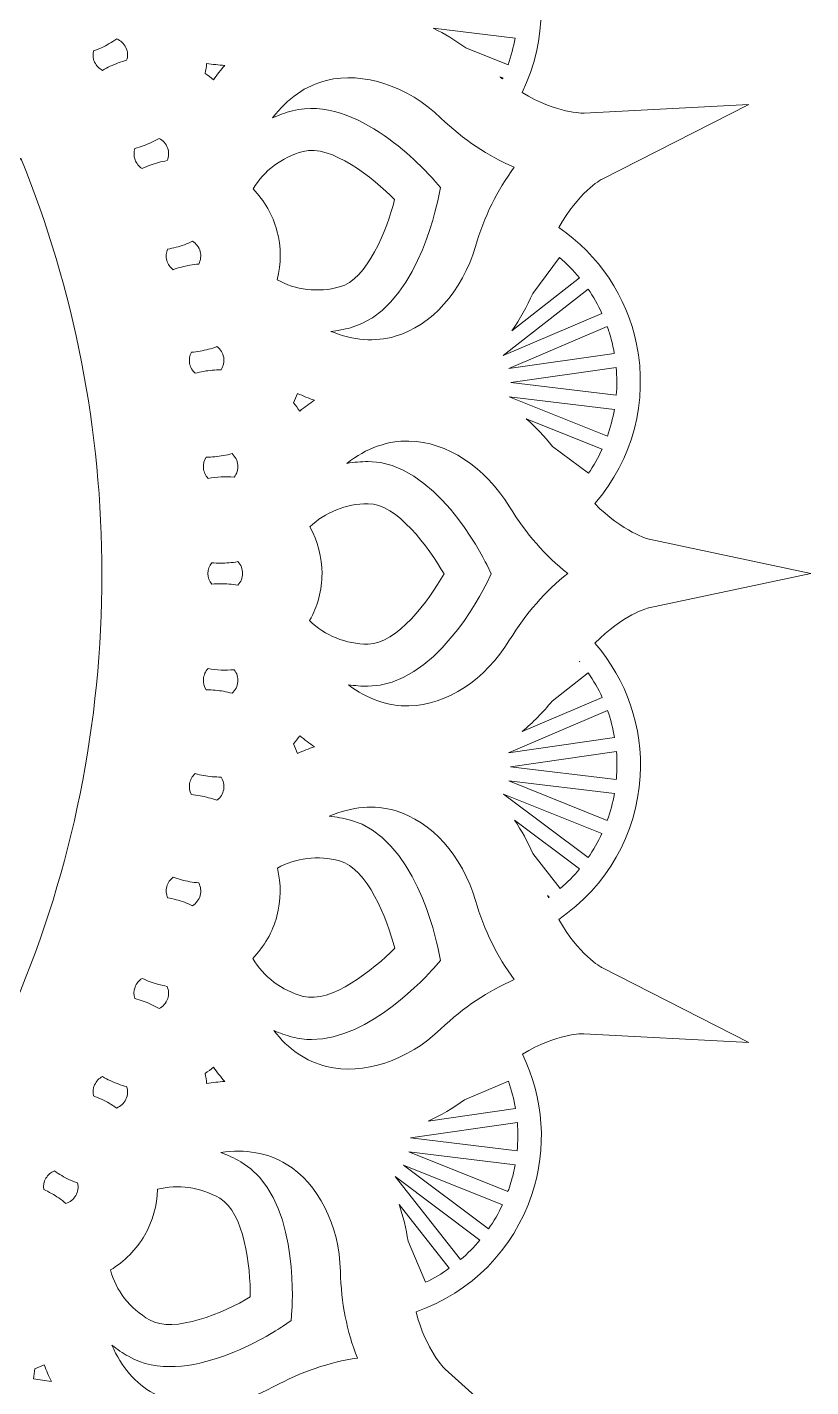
# Model space of a CAD drawing. Header units: millimetres. Extents: x 146 to 1170, y -927 to -143.
# Drawn here: x 437.3 to 517.6, y -818.7 to -679.2 of the extents above; entities that cross this region are included whole.
import ezdxf

# ---------------------------------------------------------------- set-up
doc = ezdxf.new("R2010")
doc.units = ezdxf.units.MM
doc.header["$MEASUREMENT"] = 0
doc.layers.add('Layer 5', color=7, linetype='Continuous')

msp = doc.modelspace()

# ---------------------------------------------------------------- linework, layer by layer
at = {"layer": 'Layer 5', "lineweight": 0}
for points, knots in [([(491.79, -770.75), (496.75, -767.38), (499.79, -762.04), (500.14, -756.07), (500.44, -751.05), (498.79, -746.22), (495.51, -742.43), (498.32, -739.51), (500.93, -738.82), (501.03, -738.79), (501.03, -738.79), (517.64, -735.27), (517.64, -735.27), (517.64, -735.27), (501.07, -731.76), (501.07, -731.76), (501.04, -731.76), (498.34, -731.05), (495.49, -728.1), (499.41, -723.56), (500.97, -717.61), (499.77, -711.75), (498.76, -706.84), (495.93, -702.6), (491.79, -699.79), (493.76, -696.23), (496.15, -694.87), (496.17, -694.86), (496.17, -694.86), (511.3, -687.16), (511.3, -687.16), (511.3, -687.16), (494.39, -688.06), (494.39, -688.06), (494.28, -688.07), (491.53, -688.09), (488.03, -685.95), (490.65, -680.55), (490.62, -674.39), (487.94, -669.03), (485.69, -664.56), (481.87, -661.2), (477.15, -659.55), (478.13, -655.57), (480.09, -653.7), (480.11, -653.68), (480.11, -653.68), (492.73, -642.33), (492.73, -642.33), (492.73, -642.33), (476.63, -647.58), (476.63, -647.58), (476.6, -647.59), (473.9, -648.33), (469.92, -647.17), (471.06, -641.26), (469.44, -635.32), (465.45, -630.83), (462.14, -627.1), (457.58, -624.84), (452.61, -624.47), (452.55, -620.47), (453.88, -618.15), (453.93, -618.06), (453.93, -618.06), (463.19, -603.83), (463.19, -603.83), (463.19, -603.83), (448.99, -613.07), (448.99, -613.07), (448.97, -613.09), (446.55, -614.5), (442.39, -614.42), (441.98, -608.48), (438.8, -603.02), (433.85, -599.76), (429.68, -597.01), (424.69, -596.01), (419.79, -596.93), (418.68, -593.04), (419.43, -590.46), (419.44, -590.44), (419.44, -590.44), (424.7, -574.29), (424.7, -574.29), (424.7, -574.29), (413.37, -586.89), (413.37, -586.89), (413.35, -586.91), (411.38, -588.91), (407.34, -589.9), (405.41, -584.26), (400.91, -579.79), (395.28, -577.92), (390.54, -576.34), (385.47, -576.67), (380.98, -578.83), (378.95, -575.39), (378.96, -572.7), (378.96, -572.68), (378.96, -572.68), (379.86, -555.72), (379.86, -555.72), (379.86, -555.72), (372.19, -570.82), (372.19, -570.82), (372.17, -570.85), (370.78, -573.3), (367.14, -575.29), (363.82, -570.32), (358.31, -567.16), (352.37, -566.81), (347.38, -566.51), (342.57, -568.14), (338.78, -571.39), (335.96, -568.61), (335.28, -566.02), (335.27, -566), (335.27, -566), (331.75, -549.39), (331.75, -549.39), (331.75, -549.39), (328.25, -565.96), (328.25, -565.96), (328.24, -565.99), (327.53, -568.71), (324.54, -571.57), (320.04, -567.62), (313.89, -565.98), (308.05, -567.18), (303.15, -568.19), (298.91, -571.01), (296.1, -575.14), (292.69, -573.2), (291.39, -570.94), (291.34, -570.86), (291.34, -570.86), (283.64, -555.72), (283.64, -555.72), (283.64, -555.72), (284.55, -572.64), (284.55, -572.64), (284.55, -572.67), (284.56, -575.46), (282.43, -579), (277.05, -576.33), (270.68, -576.33), (265.33, -579.01), (260.85, -581.26), (257.49, -585.09), (255.84, -589.82), (252.05, -588.82), (250.23, -586.99), (250.16, -586.92), (250.16, -586.92), (238.81, -574.29), (238.81, -574.29), (238.81, -574.29), (244.06, -590.4), (244.06, -590.4), (244.07, -590.43), (244.81, -593.11), (243.67, -597.07), (237.78, -595.87), (231.61, -597.51), (227.14, -601.49), (223.38, -604.83), (221.12, -609.42), (220.76, -614.42), (220.74, -614.42), (220.73, -614.42), (220.71, -614.42), (216.81, -614.42), (214.56, -613.1), (214.55, -613.09), (214.55, -613.09), (200.32, -603.83), (200.32, -603.83), (200.32, -603.83), (209.55, -618.03), (209.55, -618.03), (209.57, -618.05), (210.97, -620.45), (210.9, -624.54), (204.89, -624.9), (199.36, -628.09), (196.06, -633.1), (193.29, -637.3), (192.3, -642.31), (193.26, -647.27), (189.5, -648.28), (187.02, -647.62), (186.92, -647.59), (186.92, -647.59), (170.77, -642.33), (170.77, -642.33), (170.77, -642.33), (183.37, -653.65), (183.37, -653.65), (183.39, -653.67), (185.35, -655.61), (186.35, -659.56), (180.64, -661.46), (176.11, -665.97), (174.22, -671.67), (172.63, -676.46), (172.97, -681.59), (175.2, -686.12), (171.78, -688.11), (169.17, -688.07), (169.15, -688.06), (169.15, -688.06), (152.21, -687.16), (152.21, -687.16), (152.21, -687.16), (167.31, -694.84), (167.31, -694.84), (167.33, -694.85), (169.71, -696.21), (171.69, -699.74), (166.66, -703.06), (163.46, -708.58), (163.11, -714.58), (162.81, -719.63), (164.48, -724.5), (167.81, -728.3), (165.07, -731.06), (162.58, -731.73), (162.48, -731.76), (162.48, -731.76), (145.87, -735.27), (145.87, -735.27), (145.87, -735.27), (162.44, -738.78), (162.44, -738.78), (162.47, -738.79), (165.11, -739.48), (167.92, -742.35), (163.93, -746.86), (162.27, -753.02), (163.48, -758.9), (164.5, -763.87), (167.39, -768.15), (171.61, -770.96), (169.65, -774.42), (167.36, -775.68), (167.34, -775.69), (167.34, -775.69), (152.21, -783.38), (152.21, -783.38), (152.21, -783.38), (169.12, -782.48), (169.12, -782.48), (169.14, -782.49), (171.86, -782.46), (175.31, -784.5), (172.63, -789.88), (172.63, -796.26), (175.31, -801.61), (177.59, -806.16), (181.49, -809.55), (186.3, -811.17), (185.3, -814.99), (183.42, -816.85), (183.4, -816.86), (183.4, -816.86), (170.78, -828.21), (170.78, -828.21), (170.78, -828.21), (186.88, -822.97), (186.88, -822.97), (186.91, -822.96), (189.5, -822.24), (193.36, -823.31), (192.17, -829.19), (193.82, -835.34), (197.79, -839.81), (201.18, -843.62), (205.84, -845.89), (210.92, -846.2), (210.98, -850.2), (209.63, -852.39), (209.57, -852.48), (209.57, -852.48), (200.32, -866.71), (200.32, -866.71), (200.32, -866.71), (214.52, -857.47), (214.52, -857.47), (214.54, -857.46), (216.82, -856.12), (220.73, -856.12), (220.77, -856.12), (220.81, -856.13), (220.85, -856.13), (221.23, -862.1), (224.42, -867.6), (229.4, -870.89), (233.65, -873.69), (238.73, -874.67), (243.72, -873.66), (244.79, -877.5), (244.08, -880.09), (244.07, -880.11), (244.07, -880.11), (238.81, -896.25), (238.81, -896.25), (238.81, -896.25), (250.14, -883.65), (250.14, -883.65), (250.16, -883.63), (252.04, -881.72), (255.9, -880.71), (257.82, -886.37), (262.32, -890.85), (267.97, -892.73), (272.8, -894.33), (277.97, -893.97), (282.52, -891.7), (284.56, -895.14), (284.55, -897.85), (284.55, -897.87), (284.55, -897.87), (283.65, -914.82), (283.65, -914.82), (283.65, -914.82), (291.32, -899.72), (291.32, -899.72), (291.33, -899.7), (292.67, -897.36), (296.13, -895.39), (299.45, -900.33), (304.95, -903.49), (310.88, -903.84), (315.95, -904.14), (320.85, -902.45), (324.66, -899.09), (327.54, -901.9), (328.23, -904.53), (328.24, -904.54), (328.24, -904.54), (331.76, -921.15), (331.76, -921.15), (331.76, -921.15), (335.26, -904.58), (335.26, -904.58), (335.27, -904.56), (335.95, -901.95), (338.8, -899.14), (343.28, -903.04), (349.4, -904.66), (355.2, -903.47), (360.18, -902.44), (364.47, -899.55), (367.28, -895.32), (370.85, -897.29), (372.16, -899.67), (372.17, -899.69), (372.17, -899.69), (379.87, -914.82), (379.87, -914.82), (379.87, -914.82), (378.96, -897.91), (378.96, -897.91), (378.96, -897.88), (378.95, -895.17), (380.98, -891.72), (386.39, -894.35), (392.55, -894.32), (397.91, -891.64), (402.45, -889.36), (405.83, -885.47), (407.46, -880.67), (411.38, -881.65), (413.27, -883.55), (413.35, -883.62), (413.35, -883.62), (424.7, -896.25), (424.7, -896.25), (424.7, -896.25), (419.45, -880.15), (419.45, -880.15), (419.44, -880.12), (418.72, -877.49), (419.8, -873.62), (425.7, -874.75), (431.63, -873.13), (436.11, -869.15), (439.9, -865.79), (442.16, -861.17), (442.49, -856.12), (446.54, -856.06), (448.87, -857.4), (448.96, -857.45), (448.96, -857.45), (463.19, -866.71), (463.19, -866.71), (463.19, -866.71), (453.96, -852.51), (453.96, -852.51), (453.94, -852.49), (452.56, -850.13), (452.61, -846.09), (458.59, -845.65), (463.9, -842.54), (467.19, -837.55), (469.97, -833.33), (470.96, -828.28), (469.98, -823.33), (473.95, -822.16), (476.49, -822.92), (476.59, -822.95), (476.59, -822.95), (492.74, -828.21), (492.74, -828.21), (492.74, -828.21), (480.14, -816.89), (480.14, -816.89), (480.12, -816.87), (478.16, -814.92), (477.16, -811), (482.82, -809.02), (487.14, -804.65), (489.03, -798.98), (490.61, -794.21), (490.28, -789.11), (488.07, -784.57), (491.61, -782.42), (494.33, -782.47), (494.35, -782.48), (494.35, -782.48), (511.3, -783.38), (511.3, -783.38), (511.3, -783.38), (496.21, -775.7), (496.21, -775.7), (496.18, -775.69), (493.77, -774.31), (491.79, -770.75)], [0, 0, 0, 0, 1, 1, 1, 2, 2, 2, 3, 3, 3, 4, 4, 4, 5, 5, 5, 6, 6, 6, 7, 7, 7, 8, 8, 8, 9, 9, 9, 10, 10, 10, 11, 11, 11, 12, 12, 12, 13, 13, 13, 14, 14, 14, 15, 15, 15, 16, 16, 16, 17, 17, 17, 18, 18, 18, 19, 19, 19, 20, 20, 20, 21, 21, 21, 22, 22, 22, 23, 23, 23, 24, 24, 24, 25, 25, 25, 26, 26, 26, 27, 27, 27, 28, 28, 28, 29, 29, 29, 30, 30, 30, 31, 31, 31, 32, 32, 32, 33, 33, 33, 34, 34, 34, 35, 35, 35, 36, 36, 36, 37, 37, 37, 38, 38, 38, 39, 39, 39, 40, 40, 40, 41, 41, 41, 42, 42, 42, 43, 43, 43, 44, 44, 44, 45, 45, 45, 46, 46, 46, 47, 47, 47, 48, 48, 48, 49, 49, 49, 50, 50, 50, 51, 51, 51, 52, 52, 52, 53, 53, 53, 54, 54, 54, 55, 55, 55, 56, 56, 56, 57, 57, 57, 58, 58, 58, 59, 59, 59, 60, 60, 60, 61, 61, 61, 62, 62, 62, 63, 63, 63, 64, 64, 64, 65, 65, 65, 66, 66, 66, 67, 67, 67, 68, 68, 68, 69, 69, 69, 70, 70, 70, 71, 71, 71, 72, 72, 72, 73, 73, 73, 74, 74, 74, 75, 75, 75, 76, 76, 76, 77, 77, 77, 78, 78, 78, 79, 79, 79, 80, 80, 80, 81, 81, 81, 82, 82, 82, 83, 83, 83, 84, 84, 84, 85, 85, 85, 86, 86, 86, 87, 87, 87, 88, 88, 88, 89, 89, 89, 90, 90, 90, 91, 91, 91, 92, 92, 92, 93, 93, 93, 94, 94, 94, 95, 95, 95, 96, 96, 96, 97, 97, 97, 98, 98, 98, 99, 99, 99, 100, 100, 100, 101, 101, 101, 102, 102, 102, 103, 103, 103, 104, 104, 104, 105, 105, 105, 106, 106, 106, 107, 107, 107, 108, 108, 108, 109, 109, 109, 110, 110, 110, 111, 111, 111, 112, 112, 112, 113, 113, 113, 114, 114, 114, 115, 115, 115, 116, 116, 116, 117, 117, 117, 118, 118, 118, 119, 119, 119, 120, 120, 120, 121, 121, 121, 122, 122, 122, 123, 123, 123, 124, 124, 124, 125, 125, 125, 126, 126, 126, 127, 127, 127, 128, 128, 128, 129, 129, 129, 130, 130, 130, 131, 131, 131, 132, 132, 132, 133, 133, 133, 134, 134, 134, 135, 135, 135, 136, 136, 136, 137, 137, 137, 138, 138, 138, 139, 139, 139, 140, 140, 140, 141, 141, 141, 142, 142, 142, 143, 143, 143, 144, 144, 144, 145, 145, 145, 146, 146, 146, 146]), ([(446.47, -680.44), (446.89, -680.61), (447.23, -680.93), (447.42, -681.34), (447.61, -681.74), (447.63, -682.21), (447.49, -682.64), (447.19, -682.72), (446.9, -682.81), (446.62, -682.91), (446.07, -683.11), (445.53, -683.37), (445.02, -683.67), (444.66, -683.49), (444.38, -683.2), (444.21, -682.83), (444.04, -682.47), (444, -682.07), (444.09, -681.68), (444.65, -681.48), (445.19, -681.23), (445.7, -680.93), (445.96, -680.79), (446.22, -680.62), (446.47, -680.44)], [0, 0, 0, 0, 1, 1, 1, 2, 2, 2, 3, 3, 3, 4, 4, 4, 5, 5, 5, 6, 6, 6, 7, 7, 7, 8, 8, 8, 8]), ([(487.31, -680.36), (487.15, -681.29), (486.92, -682.21), (486.6, -683.1), (486.6, -683.1), (482.27, -681.36), (482.27, -681.36), (481.21, -680.59), (480.09, -679.92), (478.93, -679.35), (478.93, -679.35), (487.31, -680.36), (487.31, -680.36)], [0, 0, 0, 0, 1, 1, 1, 2, 2, 2, 3, 3, 3, 4, 4, 4, 4]), ([(455.54, -683.99), (455.61, -683.65), (455.66, -683.3), (455.69, -682.95), (456.31, -683.05), (456.93, -683.13), (457.54, -683.17), (457.14, -683.63), (456.76, -684.12), (456.39, -684.63), (456.12, -684.4), (455.84, -684.19), (455.54, -683.99)], [0, 0, 0, 0, 1, 1, 1, 2, 2, 2, 3, 3, 3, 4, 4, 4, 4]), ([(483.25, -701.74), (481.9, -706.33), (478.75, -709.86), (475.03, -710.95), (472.94, -711.55), (470.73, -711.38), (468.44, -710.44), (469.11, -710.37), (469.78, -710.24), (470.44, -710.07), (477, -708.31), (479.22, -697.89), (479.45, -696.71), (479.45, -696.71), (479.66, -695.68), (479.66, -695.68), (479.66, -695.68), (478.96, -694.88), (478.96, -694.88), (478.17, -693.97), (471.05, -686.06), (464.48, -687.82), (463.79, -688), (463.11, -688.24), (462.46, -688.54), (463.99, -686.52), (465.85, -685.23), (467.99, -684.7), (471.76, -683.78), (476.25, -685.26), (479.72, -688.56), (482.02, -690.77), (484.55, -692.46), (487.23, -693.61), (485.48, -695.95), (484.14, -698.68), (483.25, -701.74)], [0, 0, 0, 0, 1, 1, 1, 2, 2, 2, 3, 3, 3, 4, 4, 4, 5, 5, 5, 6, 6, 6, 7, 7, 7, 8, 8, 8, 9, 9, 9, 10, 10, 10, 11, 11, 11, 12, 12, 12, 12]), ([(486.07, -684.45), (486.05, -684.48), (486.04, -684.51), (486.03, -684.54), (485.94, -684.47), (485.85, -684.4), (485.77, -684.33), (485.77, -684.33), (486.07, -684.45), (486.07, -684.45)], [0, 0, 0, 0, 1, 1, 1, 2, 2, 2, 3, 3, 3, 3]), ([(450.81, -690.65), (451.22, -690.85), (451.52, -691.19), (451.68, -691.62), (451.84, -692.05), (451.82, -692.51), (451.64, -692.93), (451.34, -692.98), (451.04, -693.04), (450.75, -693.12), (450.18, -693.27), (449.62, -693.48), (449.08, -693.74), (448.75, -693.53), (448.49, -693.21), (448.35, -692.83), (448.22, -692.46), (448.21, -692.05), (448.33, -691.68), (448.9, -691.53), (449.47, -691.32), (450, -691.07), (450.28, -690.95), (450.55, -690.8), (450.81, -690.65)], [0, 0, 0, 0, 1, 1, 1, 2, 2, 2, 3, 3, 3, 4, 4, 4, 5, 5, 5, 6, 6, 6, 7, 7, 7, 8, 8, 8, 8]), ([(465.6, -691.99), (468.42, -691.23), (472.77, -694.69), (474.97, -696.93), (474.19, -699.97), (472.15, -705.14), (469.33, -705.89), (467.12, -706.48), (464.8, -706.21), (462.93, -705.14), (463.35, -703.5), (463.34, -701.77), (462.9, -700.13), (462.46, -698.52), (461.62, -697.03), (460.45, -695.83), (461.54, -693.97), (463.41, -692.58), (465.6, -691.99)], [0, 0, 0, 0, 1, 1, 1, 2, 2, 2, 3, 3, 3, 4, 4, 4, 5, 5, 5, 6, 6, 6, 6]), ([(436.06, -779.39), (434.89, -782.15), (433.58, -784.94), (432.14, -787.69), (431.08, -776.81), (427.52, -768.47), (421.55, -762.9), (416.8, -758.47), (411.55, -756.79), (408.18, -756.15), (409.05, -755.96), (409.9, -755.74), (410.73, -755.47), (415.44, -753.96), (421.89, -750.39), (425.88, -741.95), (428.94, -735.46), (429.28, -731.5), (430.18, -720.89), (430.37, -718.64), (430.58, -716.09), (430.86, -713.1), (431.85, -702.41), (435.26, -695.2), (436.63, -692.67), (442.15, -706.22), (444.95, -720.58), (444.95, -735.34), (444.95, -750.62), (441.96, -765.44), (436.06, -779.39)], [0, 0, 0, 0, 1, 1, 1, 2, 2, 2, 3, 3, 3, 4, 4, 4, 5, 5, 5, 6, 6, 6, 7, 7, 7, 8, 8, 8, 9, 9, 9, 10, 10, 10, 10]), ([(454.88, -703.54), (454.57, -703.56), (454.27, -703.6), (453.97, -703.65), (453.39, -703.75), (452.82, -703.91), (452.26, -704.12), (451.94, -703.88), (451.71, -703.54), (451.61, -703.16), (451.5, -702.77), (451.53, -702.36), (451.69, -702), (452.27, -701.9), (452.85, -701.75), (453.41, -701.55), (453.41, -701.55), (453.41, -701.55), (453.41, -701.55), (453.69, -701.44), (453.97, -701.33), (454.24, -701.2), (454.63, -701.44), (454.91, -701.81), (455.03, -702.24), (455.15, -702.68), (455.09, -703.14), (454.88, -703.54)], [0, 0, 0, 0, 1, 1, 1, 2, 2, 2, 3, 3, 3, 4, 4, 4, 5, 5, 5, 6, 6, 6, 7, 7, 7, 8, 8, 8, 9, 9, 9, 9]), ([(493.92, -704.94), (493.92, -704.94), (486.99, -710.38), (486.99, -710.38), (487.82, -709.18), (488.54, -707.9), (489.13, -706.54), (489.13, -706.54), (491.88, -702.88), (491.88, -702.88), (492.61, -703.5), (493.3, -704.2), (493.92, -704.94)], [0, 0, 0, 0, 1, 1, 1, 2, 2, 2, 3, 3, 3, 4, 4, 4, 4]), ([(486.1, -712.92), (486.1, -712.92), (494.8, -706.1), (494.8, -706.1), (495.34, -706.88), (495.81, -707.72), (496.22, -708.6), (496.22, -708.6), (486.1, -712.92), (486.1, -712.92)], [0, 0, 0, 0, 1, 1, 1, 2, 2, 2, 3, 3, 3, 3]), ([(486.67, -714.26), (486.67, -714.26), (496.77, -709.95), (496.77, -709.95), (496.92, -710.39), (497.06, -710.82), (497.18, -711.25), (497.26, -711.57), (497.34, -711.9), (497.41, -712.23), (497.44, -712.39), (497.47, -712.55), (497.49, -712.71), (497.49, -712.71), (486.67, -714.26), (486.67, -714.26)], [0, 0, 0, 0, 1, 1, 1, 2, 2, 2, 3, 3, 3, 4, 4, 4, 5, 5, 5, 5]), ([(457.17, -714.39), (456.86, -714.38), (456.56, -714.4), (456.26, -714.42), (455.68, -714.48), (455.09, -714.58), (454.52, -714.74), (454.22, -714.48), (454.02, -714.12), (453.95, -713.73), (453.88, -713.33), (453.94, -712.93), (454.13, -712.58), (454.72, -712.54), (455.31, -712.43), (455.88, -712.28), (456.17, -712.2), (456.46, -712.11), (456.75, -712), (457.11, -712.27), (457.36, -712.67), (457.44, -713.11), (457.52, -713.55), (457.42, -714.01), (457.17, -714.39)], [0, 0, 0, 0, 1, 1, 1, 2, 2, 2, 3, 3, 3, 4, 4, 4, 5, 5, 5, 6, 6, 6, 7, 7, 7, 8, 8, 8, 8]), ([(486.88, -715.7), (486.88, -715.7), (497.68, -714.15), (497.68, -714.15), (497.77, -715.1), (497.77, -716.06), (497.69, -717), (497.69, -717), (486.88, -715.7), (486.88, -715.7)], [0, 0, 0, 0, 1, 1, 1, 2, 2, 2, 3, 3, 3, 3]), ([(465.25, -718.62), (465.04, -718.33), (464.82, -718.05), (464.59, -717.78), (464.75, -717.47), (464.89, -717.14), (465.01, -716.81), (465.58, -717.07), (466.16, -717.3), (466.74, -717.5), (466.23, -717.85), (465.73, -718.22), (465.25, -718.62)], [0, 0, 0, 0, 1, 1, 1, 2, 2, 2, 3, 3, 3, 4, 4, 4, 4]), ([(486.71, -717.14), (486.71, -717.14), (497.5, -718.44), (497.5, -718.44), (497.34, -719.37), (497.1, -720.29), (496.78, -721.18), (496.78, -721.18), (486.71, -717.14), (486.71, -717.14)], [0, 0, 0, 0, 1, 1, 1, 2, 2, 2, 3, 3, 3, 3]), ([(491.16, -722.24), (490.34, -721.21), (489.43, -720.26), (488.45, -719.4), (488.45, -719.4), (496.23, -722.53), (496.23, -722.53), (495.84, -723.38), (495.37, -724.21), (494.84, -724.99), (494.84, -724.99), (491.16, -722.24), (491.16, -722.24)], [0, 0, 0, 0, 1, 1, 1, 2, 2, 2, 3, 3, 3, 4, 4, 4, 4]), ([(492.71, -735.27), (490.42, -737.08), (488.42, -739.37), (486.76, -742.09), (484.27, -746.18), (480.32, -748.77), (476.44, -748.86), (474.28, -748.91), (472.19, -748.18), (470.22, -746.68), (470.89, -746.78), (471.57, -746.84), (472.25, -746.84), (479.04, -746.84), (483.88, -737.35), (484.41, -736.27), (484.41, -736.27), (484.88, -735.32), (484.88, -735.32), (484.88, -735.32), (484.41, -734.37), (484.41, -734.37), (483.88, -733.29), (479.05, -723.8), (472.25, -723.8), (471.52, -723.8), (470.79, -723.86), (470.08, -723.98), (472.08, -722.41), (474.22, -721.65), (476.44, -721.69), (480.32, -721.77), (484.27, -724.36), (486.76, -728.45), (488.42, -731.17), (490.42, -733.47), (492.71, -735.27)], [0, 0, 0, 0, 1, 1, 1, 2, 2, 2, 3, 3, 3, 4, 4, 4, 5, 5, 5, 6, 6, 6, 7, 7, 7, 8, 8, 8, 9, 9, 9, 10, 10, 10, 11, 11, 11, 12, 12, 12, 12]), ([(458.52, -725.4), (457.62, -725.32), (456.72, -725.35), (455.84, -725.52), (455.56, -725.23), (455.4, -724.86), (455.36, -724.46), (455.33, -724.06), (455.43, -723.66), (455.64, -723.34), (456.23, -723.34), (456.81, -723.29), (457.41, -723.18), (457.71, -723.13), (458.01, -723.06), (458.3, -722.98), (458.64, -723.29), (458.85, -723.7), (458.89, -724.15), (458.93, -724.6), (458.8, -725.04), (458.52, -725.4)], [0, 0, 0, 0, 1, 1, 1, 2, 2, 2, 3, 3, 3, 4, 4, 4, 5, 5, 5, 6, 6, 6, 7, 7, 7, 7]), ([(466.28, -730.5), (467.82, -728.99), (469.98, -728.12), (472.25, -728.12), (475.18, -728.12), (478.48, -732.59), (480.03, -735.32), (478.48, -738.05), (475.18, -742.52), (472.25, -742.52), (469.96, -742.52), (467.79, -741.64), (466.25, -740.11), (467.08, -738.63), (467.52, -736.96), (467.52, -735.27), (467.52, -733.61), (467.09, -731.96), (466.28, -730.5)], [0, 0, 0, 0, 1, 1, 1, 2, 2, 2, 3, 3, 3, 4, 4, 4, 5, 5, 5, 6, 6, 6, 6]), ([(457.99, -736.36), (457.71, -736.34), (457.42, -736.32), (457.14, -736.32), (456.84, -736.32), (456.53, -736.34), (456.22, -736.37), (455.97, -736.06), (455.83, -735.68), (455.83, -735.27), (455.83, -734.87), (455.97, -734.48), (456.22, -734.18), (456.81, -734.23), (457.4, -734.23), (457.99, -734.18), (458.29, -734.16), (458.59, -734.12), (458.89, -734.06), (459.2, -734.39), (459.38, -734.83), (459.38, -735.27), (459.38, -735.72), (459.2, -736.15), (458.89, -736.48), (458.59, -736.43), (458.29, -736.39), (457.99, -736.36)], [0, 0, 0, 0, 1, 1, 1, 2, 2, 2, 3, 3, 3, 4, 4, 4, 5, 5, 5, 6, 6, 6, 7, 7, 7, 8, 8, 8, 9, 9, 9, 9]), ([(493.94, -744.31), (493.94, -744.31), (493.92, -744.32), (493.92, -744.32), (493.92, -744.31), (493.93, -744.31), (493.93, -744.3), (493.93, -744.3), (493.94, -744.3), (493.94, -744.31)], [0, 0, 0, 0, 1, 1, 1, 2, 2, 2, 3, 3, 3, 3]), ([(458.3, -747.56), (458.01, -747.48), (457.71, -747.41), (457.41, -747.36), (457.41, -747.36), (457.41, -747.36), (457.41, -747.36), (456.86, -747.26), (456.29, -747.21), (455.73, -747.21), (455.7, -747.21), (455.67, -747.21), (455.65, -747.21), (455.43, -746.88), (455.33, -746.49), (455.36, -746.09), (455.4, -745.69), (455.56, -745.31), (455.84, -745.03), (456.72, -745.19), (457.62, -745.23), (458.52, -745.14), (458.8, -745.5), (458.93, -745.94), (458.89, -746.4), (458.85, -746.84), (458.64, -747.26), (458.3, -747.56)], [0, 0, 0, 0, 1, 1, 1, 2, 2, 2, 3, 3, 3, 4, 4, 4, 5, 5, 5, 6, 6, 6, 7, 7, 7, 8, 8, 8, 9, 9, 9, 9]), ([(488.05, -751.48), (489.15, -750.56), (490.18, -749.52), (491.11, -748.37), (491.11, -748.37), (494.82, -745.46), (494.82, -745.46), (495.36, -746.26), (495.84, -747.1), (496.25, -747.98), (496.25, -747.98), (488.05, -751.48), (488.05, -751.48)], [0, 0, 0, 0, 1, 1, 1, 2, 2, 2, 3, 3, 3, 4, 4, 4, 4]), ([(486.64, -753.67), (486.64, -753.67), (496.8, -749.33), (496.8, -749.33), (497.12, -750.22), (497.36, -751.16), (497.52, -752.11), (497.52, -752.11), (486.64, -753.67), (486.64, -753.67)], [0, 0, 0, 0, 1, 1, 1, 2, 2, 2, 3, 3, 3, 3]), ([(466.74, -753.04), (466.16, -753.24), (465.58, -753.48), (465.01, -753.73), (464.89, -753.4), (464.75, -753.07), (464.6, -752.75), (464.83, -752.49), (465.04, -752.21), (465.24, -751.92), (465.73, -752.32), (466.23, -752.7), (466.74, -753.04)], [0, 0, 0, 0, 1, 1, 1, 2, 2, 2, 3, 3, 3, 4, 4, 4, 4]), ([(497.76, -754.92), (497.76, -755.25), (497.75, -755.59), (497.73, -755.93), (497.73, -756.09), (497.71, -756.25), (497.69, -756.41), (497.69, -756.41), (486.84, -755.1), (486.84, -755.1), (486.84, -755.1), (497.71, -753.55), (497.71, -753.55), (497.75, -754.02), (497.76, -754.48), (497.76, -754.92)], [0, 0, 0, 0, 1, 1, 1, 2, 2, 2, 3, 3, 3, 4, 4, 4, 5, 5, 5, 5]), ([(453.95, -756.82), (454.02, -756.42), (454.22, -756.06), (454.51, -755.8), (455.09, -755.96), (455.68, -756.07), (456.27, -756.12), (456.58, -756.15), (456.88, -756.15), (457.18, -756.16), (457.42, -756.53), (457.51, -756.97), (457.44, -757.42), (457.44, -757.42), (457.44, -757.43), (457.44, -757.43), (457.36, -757.88), (457.12, -758.27), (456.75, -758.54), (456.46, -758.44), (456.17, -758.34), (455.88, -758.27), (455.31, -758.11), (454.73, -758.01), (454.13, -757.96), (453.94, -757.62), (453.88, -757.22), (453.95, -756.82)], [0, 0, 0, 0, 1, 1, 1, 2, 2, 2, 3, 3, 3, 4, 4, 4, 5, 5, 5, 6, 6, 6, 7, 7, 7, 8, 8, 8, 9, 9, 9, 9]), ([(497.5, -757.85), (497.34, -758.79), (497.09, -759.72), (496.77, -760.6), (496.77, -760.6), (486.67, -756.55), (486.67, -756.55), (486.67, -756.55), (497.5, -757.85), (497.5, -757.85)], [0, 0, 0, 0, 1, 1, 1, 2, 2, 2, 3, 3, 3, 3]), ([(496.22, -761.95), (495.82, -762.8), (495.35, -763.63), (494.81, -764.41), (494.81, -764.41), (486.13, -757.9), (486.13, -757.9), (486.13, -757.9), (496.22, -761.95), (496.22, -761.95)], [0, 0, 0, 0, 1, 1, 1, 2, 2, 2, 3, 3, 3, 3]), ([(462.57, -782.15), (463.18, -782.42), (463.83, -782.64), (464.49, -782.82), (465.12, -782.99), (465.78, -783.08), (466.46, -783.08), (472.42, -783.08), (478.31, -776.51), (478.97, -775.76), (478.97, -775.76), (479.66, -774.96), (479.66, -774.96), (479.66, -774.96), (479.46, -773.93), (479.46, -773.93), (479.23, -772.74), (477.01, -762.33), (470.45, -760.57), (469.73, -760.38), (468.99, -760.25), (468.26, -760.18), (470.62, -759.17), (472.89, -758.98), (475.03, -759.6), (478.75, -760.68), (481.9, -764.21), (483.25, -768.8), (484.14, -771.86), (485.48, -774.59), (487.23, -776.93), (484.55, -778.08), (482.02, -779.78), (479.72, -781.98), (476.25, -785.28), (471.76, -786.76), (467.99, -785.84), (465.9, -785.33), (464.08, -784.09), (462.57, -782.15)], [0, 0, 0, 0, 1, 1, 1, 2, 2, 2, 3, 3, 3, 4, 4, 4, 5, 5, 5, 6, 6, 6, 7, 7, 7, 8, 8, 8, 9, 9, 9, 10, 10, 10, 11, 11, 11, 12, 12, 12, 13, 13, 13, 13]), ([(493.93, -765.57), (493.33, -766.29), (492.67, -766.97), (491.95, -767.59), (491.95, -767.59), (489.13, -764), (489.13, -764), (488.6, -762.79), (487.98, -761.64), (487.26, -760.56), (487.26, -760.56), (493.93, -765.57), (493.93, -765.57)], [0, 0, 0, 0, 1, 1, 1, 2, 2, 2, 3, 3, 3, 4, 4, 4, 4]), ([(462.9, -770.41), (462.9, -770.41), (462.9, -770.41), (462.9, -770.41), (463.32, -768.81), (463.34, -767.12), (462.94, -765.5), (464.81, -764.43), (467.13, -764.16), (469.33, -764.75), (472.15, -765.5), (474.19, -770.67), (474.98, -773.71), (472.78, -775.95), (468.43, -779.4), (465.6, -778.65), (463.38, -778.05), (461.5, -776.64), (460.42, -774.75), (461.6, -773.54), (462.46, -772.04), (462.9, -770.41)], [0, 0, 0, 0, 1, 1, 1, 2, 2, 2, 3, 3, 3, 4, 4, 4, 5, 5, 5, 6, 6, 6, 7, 7, 7, 7]), ([(451.61, -767.39), (451.71, -767), (451.94, -766.66), (452.26, -766.42), (452.82, -766.63), (453.39, -766.79), (453.97, -766.89), (454.27, -766.94), (454.57, -766.98), (454.88, -767.01), (455.09, -767.4), (455.15, -767.86), (455.03, -768.3), (454.91, -768.73), (454.63, -769.11), (454.24, -769.35), (453.97, -769.22), (453.69, -769.1), (453.41, -769), (452.85, -768.8), (452.28, -768.64), (451.69, -768.54), (451.53, -768.18), (451.5, -767.77), (451.61, -767.39)], [0, 0, 0, 0, 1, 1, 1, 2, 2, 2, 3, 3, 3, 4, 4, 4, 5, 5, 5, 6, 6, 6, 7, 7, 7, 8, 8, 8, 8]), ([(490.81, -768.49), (490.79, -768.51), (490.77, -768.52), (490.75, -768.54), (490.72, -768.45), (490.68, -768.37), (490.65, -768.29), (490.65, -768.29), (490.81, -768.49), (490.81, -768.49)], [0, 0, 0, 0, 1, 1, 1, 2, 2, 2, 3, 3, 3, 3]), ([(448.35, -777.71), (448.49, -777.33), (448.75, -777.01), (449.08, -776.81), (449.62, -777.06), (450.18, -777.27), (450.75, -777.42), (451.04, -777.5), (451.34, -777.57), (451.63, -777.62), (451.81, -778.02), (451.83, -778.48), (451.7, -778.88), (451.7, -778.88), (451.68, -778.92), (451.68, -778.92), (451.52, -779.35), (451.22, -779.69), (450.81, -779.9), (450.55, -779.74), (450.28, -779.6), (450, -779.47), (449.47, -779.22), (448.91, -779.02), (448.33, -778.87), (448.21, -778.49), (448.21, -778.09), (448.35, -777.71)], [0, 0, 0, 0, 1, 1, 1, 2, 2, 2, 3, 3, 3, 4, 4, 4, 5, 5, 5, 6, 6, 6, 7, 7, 7, 8, 8, 8, 9, 9, 9, 9]), ([(456.39, -785.91), (456.76, -786.42), (457.14, -786.91), (457.54, -787.38), (456.93, -787.42), (456.31, -787.49), (455.69, -787.6), (455.66, -787.25), (455.61, -786.9), (455.54, -786.55), (455.84, -786.35), (456.12, -786.14), (456.39, -785.91)], [0, 0, 0, 0, 1, 1, 1, 2, 2, 2, 3, 3, 3, 4, 4, 4, 4]), ([(444.21, -787.71), (444.38, -787.35), (444.66, -787.05), (445.02, -786.88), (445.53, -787.18), (446.07, -787.43), (446.62, -787.63), (446.9, -787.74), (447.19, -787.83), (447.49, -787.9), (447.63, -788.34), (447.61, -788.8), (447.42, -789.21), (447.23, -789.61), (446.89, -789.93), (446.46, -790.1), (446.21, -789.92), (445.96, -789.76), (445.7, -789.61), (445.2, -789.32), (444.65, -789.07), (444.09, -788.86), (444, -788.48), (444.04, -788.07), (444.21, -787.71)], [0, 0, 0, 0, 1, 1, 1, 2, 2, 2, 3, 3, 3, 4, 4, 4, 5, 5, 5, 6, 6, 6, 7, 7, 7, 8, 8, 8, 8]), ([(478.41, -791.44), (479.7, -790.85), (480.95, -790.12), (482.14, -789.27), (482.14, -789.27), (486.63, -787.36), (486.63, -787.36), (486.95, -788.26), (487.2, -789.2), (487.36, -790.16), (487.36, -790.16), (478.41, -791.44), (478.41, -791.44)], [0, 0, 0, 0, 1, 1, 1, 2, 2, 2, 3, 3, 3, 4, 4, 4, 4]), ([(487.53, -794.48), (487.53, -794.48), (476.61, -793.16), (476.61, -793.16), (476.61, -793.16), (487.55, -791.6), (487.55, -791.6), (487.62, -792.55), (487.62, -793.51), (487.53, -794.48)], [0, 0, 0, 0, 1, 1, 1, 2, 2, 2, 3, 3, 3, 3]), ([(450.26, -819.38), (448.38, -818.34), (446.94, -816.68), (445.98, -814.41), (446.51, -814.84), (447.08, -815.23), (447.67, -815.57), (453.55, -818.96), (462.48, -813.17), (463.48, -812.5), (463.48, -812.5), (464.36, -811.91), (464.36, -811.91), (464.36, -811.91), (464.43, -810.85), (464.43, -810.85), (464.52, -809.65), (465.07, -799.02), (459.19, -795.62), (458.53, -795.24), (457.84, -794.92), (457.14, -794.66), (459.68, -794.29), (461.94, -794.69), (463.85, -795.85), (467.16, -797.86), (469.29, -802.08), (469.41, -806.87), (469.48, -810.06), (470.07, -813.04), (471.15, -815.75), (468.26, -816.17), (465.38, -817.16), (462.59, -818.68), (458.38, -820.98), (453.66, -821.24), (450.26, -819.38)], [0, 0, 0, 0, 1, 1, 1, 2, 2, 2, 3, 3, 3, 4, 4, 4, 5, 5, 5, 6, 6, 6, 7, 7, 7, 8, 8, 8, 9, 9, 9, 10, 10, 10, 11, 11, 11, 12, 12, 12, 12]), ([(487.33, -795.92), (487.25, -796.37), (487.15, -796.82), (487.03, -797.25), (486.95, -797.57), (486.85, -797.9), (486.74, -798.22), (486.69, -798.37), (486.63, -798.52), (486.58, -798.68), (486.58, -798.68), (476.43, -794.61), (476.43, -794.61), (476.43, -794.61), (487.33, -795.92), (487.33, -795.92)], [0, 0, 0, 0, 1, 1, 1, 2, 2, 2, 3, 3, 3, 4, 4, 4, 5, 5, 5, 5]), ([(486.02, -800.02), (485.62, -800.89), (485.14, -801.71), (484.6, -802.49), (484.6, -802.49), (475.89, -795.95), (475.89, -795.95), (475.89, -795.95), (486.02, -800.02), (486.02, -800.02)], [0, 0, 0, 0, 1, 1, 1, 2, 2, 2, 3, 3, 3, 3]), ([(442.28, -799.08), (442.05, -799.48), (441.69, -799.76), (441.26, -799.89), (441.02, -799.69), (440.78, -799.51), (440.53, -799.33), (440.05, -799), (439.53, -798.7), (438.99, -798.45), (438.93, -798.06), (439.01, -797.66), (439.21, -797.31), (439.41, -796.96), (439.72, -796.7), (440.09, -796.55), (440.57, -796.9), (441.09, -797.2), (441.62, -797.45), (441.89, -797.57), (442.17, -797.69), (442.46, -797.79), (442.56, -798.23), (442.5, -798.7), (442.28, -799.08)], [0, 0, 0, 0, 1, 1, 1, 2, 2, 2, 3, 3, 3, 4, 4, 4, 5, 5, 5, 6, 6, 6, 7, 7, 7, 8, 8, 8, 8]), ([(481.72, -805.65), (481.72, -805.65), (475.02, -797.12), (475.02, -797.12), (475.02, -797.12), (483.72, -803.64), (483.72, -803.64), (483.12, -804.36), (482.45, -805.04), (481.72, -805.65)], [0, 0, 0, 0, 1, 1, 1, 2, 2, 2, 3, 3, 3, 3]), ([(449.33, -803.16), (449.33, -803.16), (449.33, -803.16), (449.33, -803.16), (450.16, -801.73), (450.61, -800.1), (450.65, -798.44), (452.74, -797.89), (455.05, -798.22), (457.03, -799.36), (459.56, -800.82), (460.19, -806.34), (460.16, -809.48), (457.46, -811.08), (452.37, -813.29), (449.83, -811.83), (447.83, -810.67), (446.38, -808.82), (445.83, -806.71), (447.28, -805.85), (448.49, -804.62), (449.33, -803.16)], [0, 0, 0, 0, 1, 1, 1, 2, 2, 2, 3, 3, 3, 4, 4, 4, 5, 5, 5, 6, 6, 6, 7, 7, 7, 7]), ([(480.57, -806.54), (479.81, -807.09), (478.99, -807.57), (478.14, -807.98), (478.14, -807.98), (476.34, -803.77), (476.34, -803.77), (476.14, -802.48), (475.84, -801.21), (475.43, -799.98), (475.43, -799.98), (480.57, -806.54), (480.57, -806.54)], [0, 0, 0, 0, 1, 1, 1, 2, 2, 2, 3, 3, 3, 4, 4, 4, 4]), ([(439.77, -818.16), (439.17, -818.04), (438.55, -817.95), (437.93, -817.89), (437.99, -817.54), (438.03, -817.19), (438.06, -816.84), (438.39, -816.73), (438.72, -816.59), (439.04, -816.45), (439.26, -817.03), (439.5, -817.6), (439.77, -818.16)], [0, 0, 0, 0, 1, 1, 1, 2, 2, 2, 3, 3, 3, 4, 4, 4, 4])]:
    msp.add_open_spline(points, degree=3, knots=knots, dxfattribs=at)

doc.saveas('drawing.dxf')
